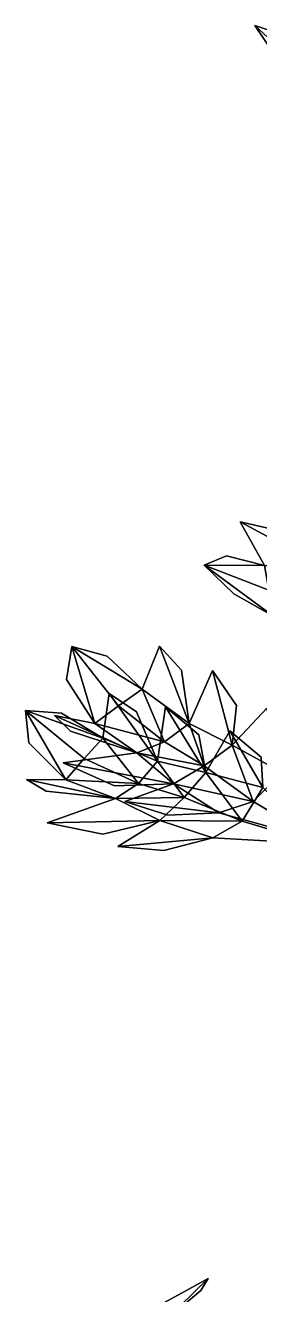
# Model space of a CAD drawing. Header units: metres. Extents: x -349 to 464, y -383 to 362.
# Drawn here: x -97.9 to -65.3, y 168.9 to 345.2 of the extents above; entities that cross this region are included whole.
import ezdxf

# ---------------------------------------------------------------- set-up
doc = ezdxf.new("R2010")
doc.units = ezdxf.units.M

msp = doc.modelspace()

# ---------------------------------------------------------------- linework, layer by layer
at = {"layer": 'Breeder_Leaf', "color": 3}
for points in [[(-55.516, 335.5914, 315.6004), (-65.9638, 345.219, 322.2033), (-58.6516, 342.7778, 314.6193)], [(-55.516, 335.5914, 315.6004), (-58.6516, 342.7778, 314.6193), (-65.9638, 345.219, 322.2033)], [(-55.516, 335.5914, 315.6004), (-61.6165, 338.826, 320.069), (-65.9638, 345.219, 322.2033)], [(-55.516, 335.5914, 315.6004), (-65.9638, 345.219, 322.2033), (-61.6165, 338.826, 320.069)], [(-64.5968, 270.1665, 320.6619), (-67.975, 276.2246, 318.414), (-56.07436, 269.8459, 318.1982)], [(-64.5968, 270.1665, 320.6619), (-56.07436, 269.8459, 318.1982), (-67.975, 276.2246, 318.414)], [(-67.975, 276.2246, 318.414), (-63.3123, 275.1466, 317.1504), (-56.07436, 269.8459, 318.1982)], [(-67.975, 276.2246, 318.414), (-56.07436, 269.8459, 318.1982), (-63.3123, 275.1466, 317.1504)], [(-72.9855, 270.1974, 328.4979), (-69.9066, 271.5199, 324.5229), (-64.5968, 270.1665, 320.6619)], [(-72.9855, 270.1974, 328.4979), (-64.5968, 270.1665, 320.6619), (-69.9066, 271.5199, 324.5229)], [(-63.4374, 263.1655, 326.7916), (-72.9855, 270.1974, 328.4979), (-64.01487, 266.7453, 323.8048)], [(-63.4374, 263.1655, 326.7916), (-64.01487, 266.7453, 323.8048), (-72.9855, 270.1974, 328.4979)], [(-63.4374, 263.1655, 326.7916), (-68.892, 266.2446, 330.4907), (-72.9855, 270.1974, 328.4979)], [(-63.4374, 263.1655, 326.7916), (-72.9855, 270.1974, 328.4979), (-68.892, 266.2446, 330.4907)], [(-64.01487, 266.7453, 323.8048), (-72.9855, 270.1974, 328.4979), (-64.5968, 270.1665, 320.6619)], [(-64.01487, 266.7453, 323.8048), (-64.5968, 270.1665, 320.6619), (-72.9855, 270.1974, 328.4979)], [(-88.1929, 248.2339, 529.9496), (-92.152, 254.3144, 529.4287), (-91.4228, 258.9238, 525.611)], [(-88.1929, 248.2339, 529.9496), (-91.4228, 258.9238, 525.611), (-92.152, 254.3144, 529.4287)], [(-88.1929, 248.2339, 529.9496), (-91.4228, 258.9238, 525.611), (-84.9092, 250.6895, 527.6568)], [(-88.1929, 248.2339, 529.9496), (-84.9092, 250.6895, 527.6568), (-91.4228, 258.9238, 525.611)], [(-84.9092, 250.6895, 527.6568), (-91.4228, 258.9238, 525.611), (-81.617, 252.9678, 525.2296)], [(-84.9092, 250.6895, 527.6568), (-81.617, 252.9678, 525.2296), (-91.4228, 258.9238, 525.611)], [(-91.4228, 258.9238, 525.611), (-86.4768, 257.5615, 524.7681), (-81.617, 252.9678, 525.2296)], [(-91.4228, 258.9238, 525.611), (-81.617, 252.9678, 525.2296), (-86.4768, 257.5615, 524.7681)], [(-81.617, 252.9678, 525.2296), (-79.2081, 258.9801, 521.8807), (-75.09085, 248.2283, 528.938)], [(-81.617, 252.9678, 525.2296), (-75.09085, 248.2283, 528.938), (-79.2081, 258.9801, 521.8807)], [(-79.2081, 258.9801, 521.8807), (-76.1549, 255.6429, 523.8907), (-75.09085, 248.2283, 528.938)], [(-79.2081, 258.9801, 521.8807), (-75.09085, 248.2283, 528.938), (-76.1549, 255.6429, 523.8907)], [(-75.09085, 248.2283, 528.938), (-71.8489, 255.5805, 521.663), (-69.09695, 245.1911, 532.9502)], [(-75.09085, 248.2283, 528.938), (-69.09695, 245.1911, 532.9502), (-71.8489, 255.5805, 521.663)], [(-71.8489, 255.5805, 521.663), (-68.5024, 250.6912, 526.8436), (-69.09695, 245.1911, 532.9502)], [(-71.8489, 255.5805, 521.663), (-69.09695, 245.1911, 532.9502), (-68.5024, 250.6912, 526.8436)], [(-87.1134, 246.16, 526.8447), (-86.2308, 252.3966, 523.1718), (-79.5085, 242.991, 530.1506)], [(-87.1134, 246.16, 526.8447), (-79.5085, 242.991, 530.1506), (-86.2308, 252.3966, 523.1718)], [(-86.2308, 252.3966, 523.1718), (-82.424, 249.8292, 525.0201), (-79.5085, 242.991, 530.1506)], [(-86.2308, 252.3966, 523.1718), (-79.5085, 242.991, 530.1506), (-82.424, 249.8292, 525.0201)], [(-78.5398, 245.6596, 531.7382), (-84.9092, 250.6895, 527.6568), (-81.617, 252.9678, 525.2296)], [(-78.5398, 245.6596, 531.7382), (-81.617, 252.9678, 525.2296), (-84.9092, 250.6895, 527.6568)], [(-78.5398, 245.6596, 531.7382), (-81.617, 252.9678, 525.2296), (-75.09085, 248.2283, 528.938)], [(-78.5398, 245.6596, 531.7382), (-75.09085, 248.2283, 528.938), (-81.617, 252.9678, 525.2296)], [(-88.1929, 248.2339, 529.9496), (-84.9092, 250.6895, 527.6568), (-78.5398, 245.6596, 531.7382)], [(-88.1929, 248.2339, 529.9496), (-78.5398, 245.6596, 531.7382), (-84.9092, 250.6895, 527.6568)], [(-79.5085, 242.991, 530.1506), (-78.3659, 250.5503, 522.4668), (-72.7501, 241.3921, 533.7585)], [(-79.5085, 242.991, 530.1506), (-72.7501, 241.3921, 533.7585), (-78.3659, 250.5503, 522.4668)], [(-78.3659, 250.5503, 522.4668), (-73.7297, 246.6503, 527.4906), (-72.7501, 241.3921, 533.7585)], [(-78.3659, 250.5503, 522.4668), (-72.7501, 241.3921, 533.7585), (-73.7297, 246.6503, 527.4906)], [(-92.2284, 240.3859, 532.1765), (-97.8786, 250.019, 527.8401), (-89.6884, 243.3615, 529.5758)], [(-92.2284, 240.3859, 532.1765), (-89.6884, 243.3615, 529.5758), (-97.8786, 250.019, 527.8401)], [(-92.2284, 240.3859, 532.1765), (-97.3755, 245.5137, 531.8152), (-97.8786, 250.019, 527.8401)], [(-92.2284, 240.3859, 532.1765), (-97.8786, 250.019, 527.8401), (-97.3755, 245.5137, 531.8152)], [(-89.6884, 243.3615, 529.5758), (-97.8786, 250.019, 527.8401), (-87.1134, 246.16, 526.8447)], [(-89.6884, 243.3615, 529.5758), (-87.1134, 246.16, 526.8447), (-97.8786, 250.019, 527.8401)], [(-97.8786, 250.019, 527.8401), (-92.8311, 249.6531, 526.6493), (-87.1134, 246.16, 526.8447)], [(-97.8786, 250.019, 527.8401), (-87.1134, 246.16, 526.8447), (-92.8311, 249.6531, 526.6493)], [(-82.3463, 244.158, 534.9529), (-93.8166, 249.3081, 533.342), (-88.1929, 248.2339, 529.9496)], [(-82.3463, 244.158, 534.9529), (-88.1929, 248.2339, 529.9496), (-93.8166, 249.3081, 533.342)], [(-82.3463, 244.158, 534.9529), (-91.5768, 247.1445, 534.86), (-93.8166, 249.3081, 533.342)], [(-82.3463, 244.158, 534.9529), (-93.8166, 249.3081, 533.342), (-91.5768, 247.1445, 534.86)], [(-69.09695, 245.1911, 532.9502), (-64.269, 250.321, 528.3355), (-62.1574, 241.4217, 537.9869)], [(-69.09695, 245.1911, 532.9502), (-62.1574, 241.4217, 537.9869), (-64.269, 250.321, 528.3355)], [(-82.3463, 244.158, 534.9529), (-88.1929, 248.2339, 529.9496), (-78.5398, 245.6596, 531.7382)], [(-82.3463, 244.158, 534.9529), (-78.5398, 245.6596, 531.7382), (-88.1929, 248.2339, 529.9496)], [(-73.01751, 242.3222, 536.1163), (-78.5398, 245.6596, 531.7382), (-75.09085, 248.2283, 528.938)], [(-73.01751, 242.3222, 536.1163), (-75.09085, 248.2283, 528.938), (-78.5398, 245.6596, 531.7382)], [(-73.01751, 242.3222, 536.1163), (-75.09085, 248.2283, 528.938), (-69.09695, 245.1911, 532.9502)], [(-73.01751, 242.3222, 536.1163), (-69.09695, 245.1911, 532.9502), (-75.09085, 248.2283, 528.938)], [(-72.7501, 241.3921, 533.7585), (-69.4152, 247.2043, 528.6578), (-64.8459, 239.3091, 538.3322)], [(-72.7501, 241.3921, 533.7585), (-64.8459, 239.3091, 538.3322), (-69.4152, 247.2043, 528.6578)], [(-69.4152, 247.2043, 528.6578), (-65.0619, 243.5297, 532.5382), (-64.8459, 239.3091, 538.3322)], [(-69.4152, 247.2043, 528.6578), (-64.8459, 239.3091, 538.3322), (-65.0619, 243.5297, 532.5382)], [(-82.1506, 239.8915, 533.2726), (-89.6884, 243.3615, 529.5758), (-87.1134, 246.16, 526.8447)], [(-82.1506, 239.8915, 533.2726), (-87.1134, 246.16, 526.8447), (-89.6884, 243.3615, 529.5758)], [(-82.1506, 239.8915, 533.2726), (-87.1134, 246.16, 526.8447), (-79.5085, 242.991, 530.1506)], [(-82.1506, 239.8915, 533.2726), (-79.5085, 242.991, 530.1506), (-87.1134, 246.16, 526.8447)], [(-82.3463, 244.158, 534.9529), (-78.5398, 245.6596, 531.7382), (-73.01751, 242.3222, 536.1163)], [(-82.3463, 244.158, 534.9529), (-73.01751, 242.3222, 536.1163), (-78.5398, 245.6596, 531.7382)], [(-66.2005, 237.363, 541.2389), (-73.01751, 242.3222, 536.1163), (-69.09695, 245.1911, 532.9502)], [(-66.2005, 237.363, 541.2389), (-69.09695, 245.1911, 532.9502), (-73.01751, 242.3222, 536.1163)], [(-66.2005, 237.363, 541.2389), (-69.09695, 245.1911, 532.9502), (-62.1574, 241.4217, 537.9869)], [(-66.2005, 237.363, 541.2389), (-62.1574, 241.4217, 537.9869), (-69.09695, 245.1911, 532.9502)], [(-77.2616, 239.8113, 539.1591), (-92.613, 242.7288, 538.0344), (-82.3463, 244.158, 534.9529)], [(-77.2616, 239.8113, 539.1591), (-82.3463, 244.158, 534.9529), (-92.613, 242.7288, 538.0344)], [(-77.2616, 239.8113, 539.1591), (-82.3463, 244.158, 534.9529), (-73.01751, 242.3222, 536.1163)], [(-77.2616, 239.8113, 539.1591), (-73.01751, 242.3222, 536.1163), (-82.3463, 244.158, 534.9529)], [(-77.2616, 239.8113, 539.1591), (-85.4604, 239.5315, 539.7493), (-92.613, 242.7288, 538.0344)], [(-77.2616, 239.8113, 539.1591), (-92.613, 242.7288, 538.0344), (-85.4604, 239.5315, 539.7493)], [(-92.2284, 240.3859, 532.1765), (-89.6884, 243.3615, 529.5758), (-82.1506, 239.8915, 533.2726)], [(-92.2284, 240.3859, 532.1765), (-82.1506, 239.8915, 533.2726), (-89.6884, 243.3615, 529.5758)], [(-75.7651, 237.9182, 537.2894), (-82.1506, 239.8915, 533.2726), (-79.5085, 242.991, 530.1506)], [(-75.7651, 237.9182, 537.2894), (-79.5085, 242.991, 530.1506), (-82.1506, 239.8915, 533.2726)], [(-75.7651, 237.9182, 537.2894), (-79.5085, 242.991, 530.1506), (-72.7501, 241.3921, 533.7585)], [(-75.7651, 237.9182, 537.2894), (-72.7501, 241.3921, 533.7585), (-79.5085, 242.991, 530.1506)], [(-77.2616, 239.8113, 539.1591), (-73.01751, 242.3222, 536.1163), (-66.2005, 237.363, 541.2389)], [(-77.2616, 239.8113, 539.1591), (-66.2005, 237.363, 541.2389), (-73.01751, 242.3222, 536.1163)], [(-85.3307, 237.7805, 536.8094), (-97.6974, 240.4346, 535.9681), (-92.2284, 240.3859, 532.1765)], [(-85.3307, 237.7805, 536.8094), (-92.2284, 240.3859, 532.1765), (-97.6974, 240.4346, 535.9681)], [(-85.3307, 237.7805, 536.8094), (-94.96, 238.8314, 537.3604), (-97.6974, 240.4346, 535.9681)], [(-85.3307, 237.7805, 536.8094), (-97.6974, 240.4346, 535.9681), (-94.96, 238.8314, 537.3604)], [(-85.3307, 237.7805, 536.8094), (-92.2284, 240.3859, 532.1765), (-82.1506, 239.8915, 533.2726)], [(-85.3307, 237.7805, 536.8094), (-82.1506, 239.8915, 533.2726), (-92.2284, 240.3859, 532.1765)], [(-85.3307, 237.7805, 536.8094), (-82.1506, 239.8915, 533.2726), (-75.7651, 237.9182, 537.2894)], [(-85.3307, 237.7805, 536.8094), (-75.7651, 237.9182, 537.2894), (-82.1506, 239.8915, 533.2726)], [(-67.7309, 234.6496, 541.9874), (-75.7651, 237.9182, 537.2894), (-72.7501, 241.3921, 533.7585)], [(-67.7309, 234.6496, 541.9874), (-72.7501, 241.3921, 533.7585), (-75.7651, 237.9182, 537.2894)], [(-67.7309, 234.6496, 541.9874), (-72.7501, 241.3921, 533.7585), (-64.8459, 239.3091, 538.3322)], [(-67.7309, 234.6496, 541.9874), (-64.8459, 239.3091, 538.3322), (-72.7501, 241.3921, 533.7585)], [(-57.04668, 231.962, 548.1971), (-66.2005, 237.363, 541.2389), (-62.1574, 241.4217, 537.9869)], [(-57.04668, 231.962, 548.1971), (-62.1574, 241.4217, 537.9869), (-66.2005, 237.363, 541.2389)], [(-70.9592, 235.8191, 544.8182), (-84.05621, 237.3604, 543.437), (-77.2616, 239.8113, 539.1591)], [(-70.9592, 235.8191, 544.8182), (-77.2616, 239.8113, 539.1591), (-84.05621, 237.3604, 543.437)], [(-70.9592, 235.8191, 544.8182), (-77.2616, 239.8113, 539.1591), (-66.2005, 237.363, 541.2389)], [(-70.9592, 235.8191, 544.8182), (-66.2005, 237.363, 541.2389), (-77.2616, 239.8113, 539.1591)], [(-57.1943, 231.4948, 548.3444), (-67.7309, 234.6496, 541.9874), (-64.8459, 239.3091, 538.3322)], [(-57.1943, 231.4948, 548.3444), (-64.8459, 239.3091, 538.3322), (-67.7309, 234.6496, 541.9874)], [(-79.178, 234.7241, 540.7136), (-94.8419, 234.4277, 540.7134), (-85.3307, 237.7805, 536.8094)], [(-79.178, 234.7241, 540.7136), (-85.3307, 237.7805, 536.8094), (-94.8419, 234.4277, 540.7134)], [(-79.178, 234.7241, 540.7136), (-85.3307, 237.7805, 536.8094), (-75.7651, 237.9182, 537.2894)], [(-79.178, 234.7241, 540.7136), (-75.7651, 237.9182, 537.2894), (-85.3307, 237.7805, 536.8094)], [(-70.9592, 235.8191, 544.8182), (-78.0645, 235.4652, 545.9437), (-84.05621, 237.3604, 543.437)], [(-70.9592, 235.8191, 544.8182), (-84.05621, 237.3604, 543.437), (-78.0645, 235.4652, 545.9437)], [(-79.178, 234.7241, 540.7136), (-75.7651, 237.9182, 537.2894), (-67.7309, 234.6496, 541.9874)], [(-79.178, 234.7241, 540.7136), (-67.7309, 234.6496, 541.9874), (-75.7651, 237.9182, 537.2894)], [(-70.9592, 235.8191, 544.8182), (-66.2005, 237.363, 541.2389), (-57.04668, 231.962, 548.1971)], [(-70.9592, 235.8191, 544.8182), (-57.04668, 231.962, 548.1971), (-66.2005, 237.363, 541.2389)], [(-79.178, 234.7241, 540.7136), (-87.08279, 232.8149, 541.9457), (-94.8419, 234.4277, 540.7134)], [(-79.178, 234.7241, 540.7136), (-94.8419, 234.4277, 540.7134), (-87.08279, 232.8149, 541.9457)], [(-71.806, 232.319, 545.9626), (-85.00544, 231.122, 545.5656), (-79.178, 234.7241, 540.7136)], [(-71.806, 232.319, 545.9626), (-79.178, 234.7241, 540.7136), (-85.00544, 231.122, 545.5656)], [(-71.806, 232.319, 545.9626), (-79.178, 234.7241, 540.7136), (-67.7309, 234.6496, 541.9874)], [(-71.806, 232.319, 545.9626), (-67.7309, 234.6496, 541.9874), (-79.178, 234.7241, 540.7136)], [(-71.806, 232.319, 545.9626), (-67.7309, 234.6496, 541.9874), (-57.1943, 231.4948, 548.3444)], [(-71.806, 232.319, 545.9626), (-57.1943, 231.4948, 548.3444), (-67.7309, 234.6496, 541.9874)], [(-71.806, 232.319, 545.9626), (-78.59, 230.58, 547.6451), (-85.00544, 231.122, 545.5656)], [(-71.806, 232.319, 545.9626), (-85.00544, 231.122, 545.5656), (-78.59, 230.58, 547.6451)], [(-78.3715, 165.3129, -100.8331), (-72.4571, 171.1083, -117.2253), (-81.3052, 166.2271, -109.5714)], [(-78.3715, 165.3129, -100.8331), (-81.3052, 166.2271, -109.5714), (-72.4571, 171.1083, -117.2253)], [(-78.3715, 165.3129, -100.8331), (-73.452, 169.4355, -108.0274), (-72.4571, 171.1083, -117.2253)], [(-78.3715, 165.3129, -100.8331), (-72.4571, 171.1083, -117.2253), (-73.452, 169.4355, -108.0274)]]:
    msp.add_3dface(points, dxfattribs=at)

doc.saveas('drawing.dxf')
